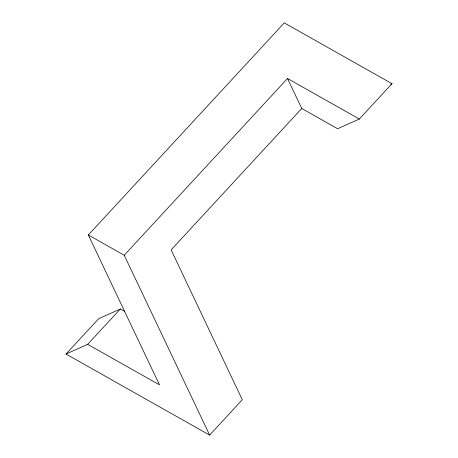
<?xml version="1.0" encoding="UTF-8"?>
<svg xmlns="http://www.w3.org/2000/svg" width="458" height="458" viewBox="0 0 458 458"><rect width="100%" height="100%" fill="white"/><g stroke="black" fill="none" stroke-linecap="round" stroke-linejoin="round"><path stroke-width="0.69" d="M209.644 435.1L66.004 354.051L87.678 344.336L159.499 384.863L88.325 234.977L284.269 22.9L391.996 83.688L359.335 119.034L337.66 128.75L301.753 108.483L287.521 78.507L124.238 255.238L209.644 435.1L242.299 399.754L171.126 249.868L301.753 108.483M66.004 354.051L98.665 318.705L120.34 308.99L124.673 311.434M87.678 344.336L120.34 308.99M390.72 84.261L391.996 83.688M287.521 78.507L359.335 119.034M88.325 234.977L124.238 255.238"/></g></svg>
